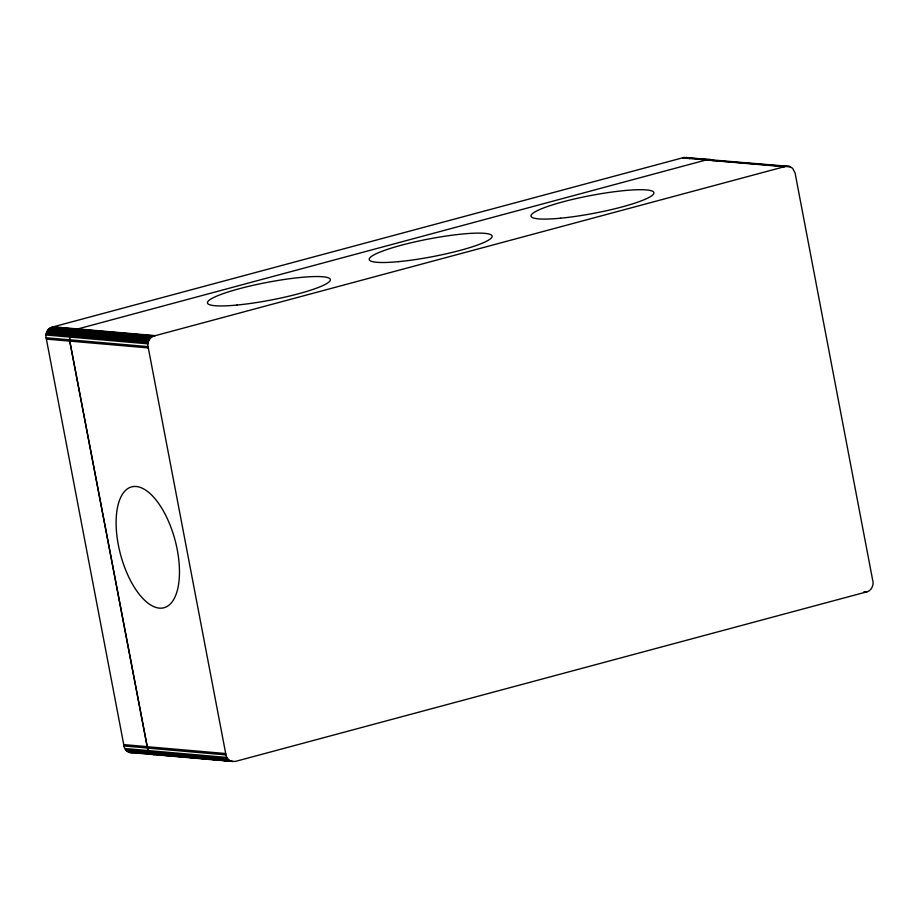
<?xml version="1.0" encoding="UTF-8"?>
<svg xmlns="http://www.w3.org/2000/svg" width="919" height="919" viewBox="0 0 919 919"><rect width="100%" height="100%" fill="white"/><g stroke="black" fill="none" stroke-linecap="round" stroke-linejoin="round"><path stroke-width="1.38" d="M134.496 752.121C129.407 754.522 123.755 749.881 123.743 744.608L46.387 339.088C44.617 334.011 47.742 327.486 53.359 326.819L683.667 157.54L789.352 166.396L792.592 168.269L795.061 172.91L872.613 579.889C874.383 584.966 871.258 591.503 865.641 592.158L235.253 761.46L151.876 754.097M232.794 761.644C228.751 761.277 225.89 757.405 225.695 753.534L148.315 347.922C146.546 342.844 149.671 336.32 155.3 335.653L785.676 166.362L789.352 166.396M72.36 331.001L70.005 334.344L69.465 339.789L147.293 746.733L225.695 753.534M70.131 334.355L69.58 339.8M70.717 333.115L71.464 331.989M72.245 330.989L73.371 330.185M73.256 330.174L706.079 159.975L784.493 166.764M75.553 329.082L76.771 328.853M683.667 157.54L710.95 159.596M790.524 166.833L682.484 157.953M53.359 326.819L155.3 335.653M52.142 327.061L154.07 335.894M49.844 328.14L151.784 336.974M48.833 328.968L150.762 337.801M47.937 329.955L149.866 338.789M47.191 331.07L149.119 339.915M46.605 332.31L148.533 341.144M46.18 333.631L148.108 342.465M45.95 334.998L147.879 343.832M46.053 337.767L147.982 346.601M46.387 339.088L148.315 347.922M864.009 591.675L866.858 591.928M123.743 744.608L147.155 746.642L149.085 751.765M123.927 745.975L147.339 748.009L149.935 752.741L228.337 759.542M147.465 748.1L225.867 754.901M124.835 748.525L226.775 757.44M125.535 749.64L227.487 758.566M126.397 750.616L149.808 752.65L150.923 753.557M127.373 751.432L229.325 760.358M128.465 752.064L230.416 760.989M159.699 754.913L166.833 755.521M171.106 755.9L176.804 756.394M181.089 756.762L188.211 757.382M192.485 757.75L199.618 758.37M202.467 758.612L209.589 759.232M213.874 759.599L219.572 760.093M223.845 760.472L229.555 760.966M129.625 752.5L231.577 761.414M709.548 159.389L712.122 160.032M686.137 157.356L687.343 157.574M153.036 754.533L154.254 754.752M711.926 160.044L713.201 160.664M688.515 158.011L689.595 158.642M150.785 753.465L152.003 754.189M69.798 341.121L147.155 746.642M116.46 514.72A62.549 28.19 75 0 0 159.401 608.125A62.549 28.19 75 0 0 167.545 519.143A62.549 28.19 75 0 0 116.46 514.72M398.743 261.628A62.549 9.029 -10.8 0 0 492.136 236.562A62.549 9.029 -10.8 0 0 401.201 245.258A62.549 9.029 -10.8 0 0 398.743 261.628M560.51 218.205A62.549 9.029 -10.8 0 0 653.903 193.139A62.549 9.029 -10.8 0 0 562.968 201.835A62.549 9.029 -10.8 0 0 560.51 218.205M236.976 305.051A62.549 9.029 -10.8 0 0 330.369 279.973A62.549 9.029 -10.8 0 0 239.422 288.681A62.549 9.029 -10.8 0 0 236.976 305.051"/></g></svg>
